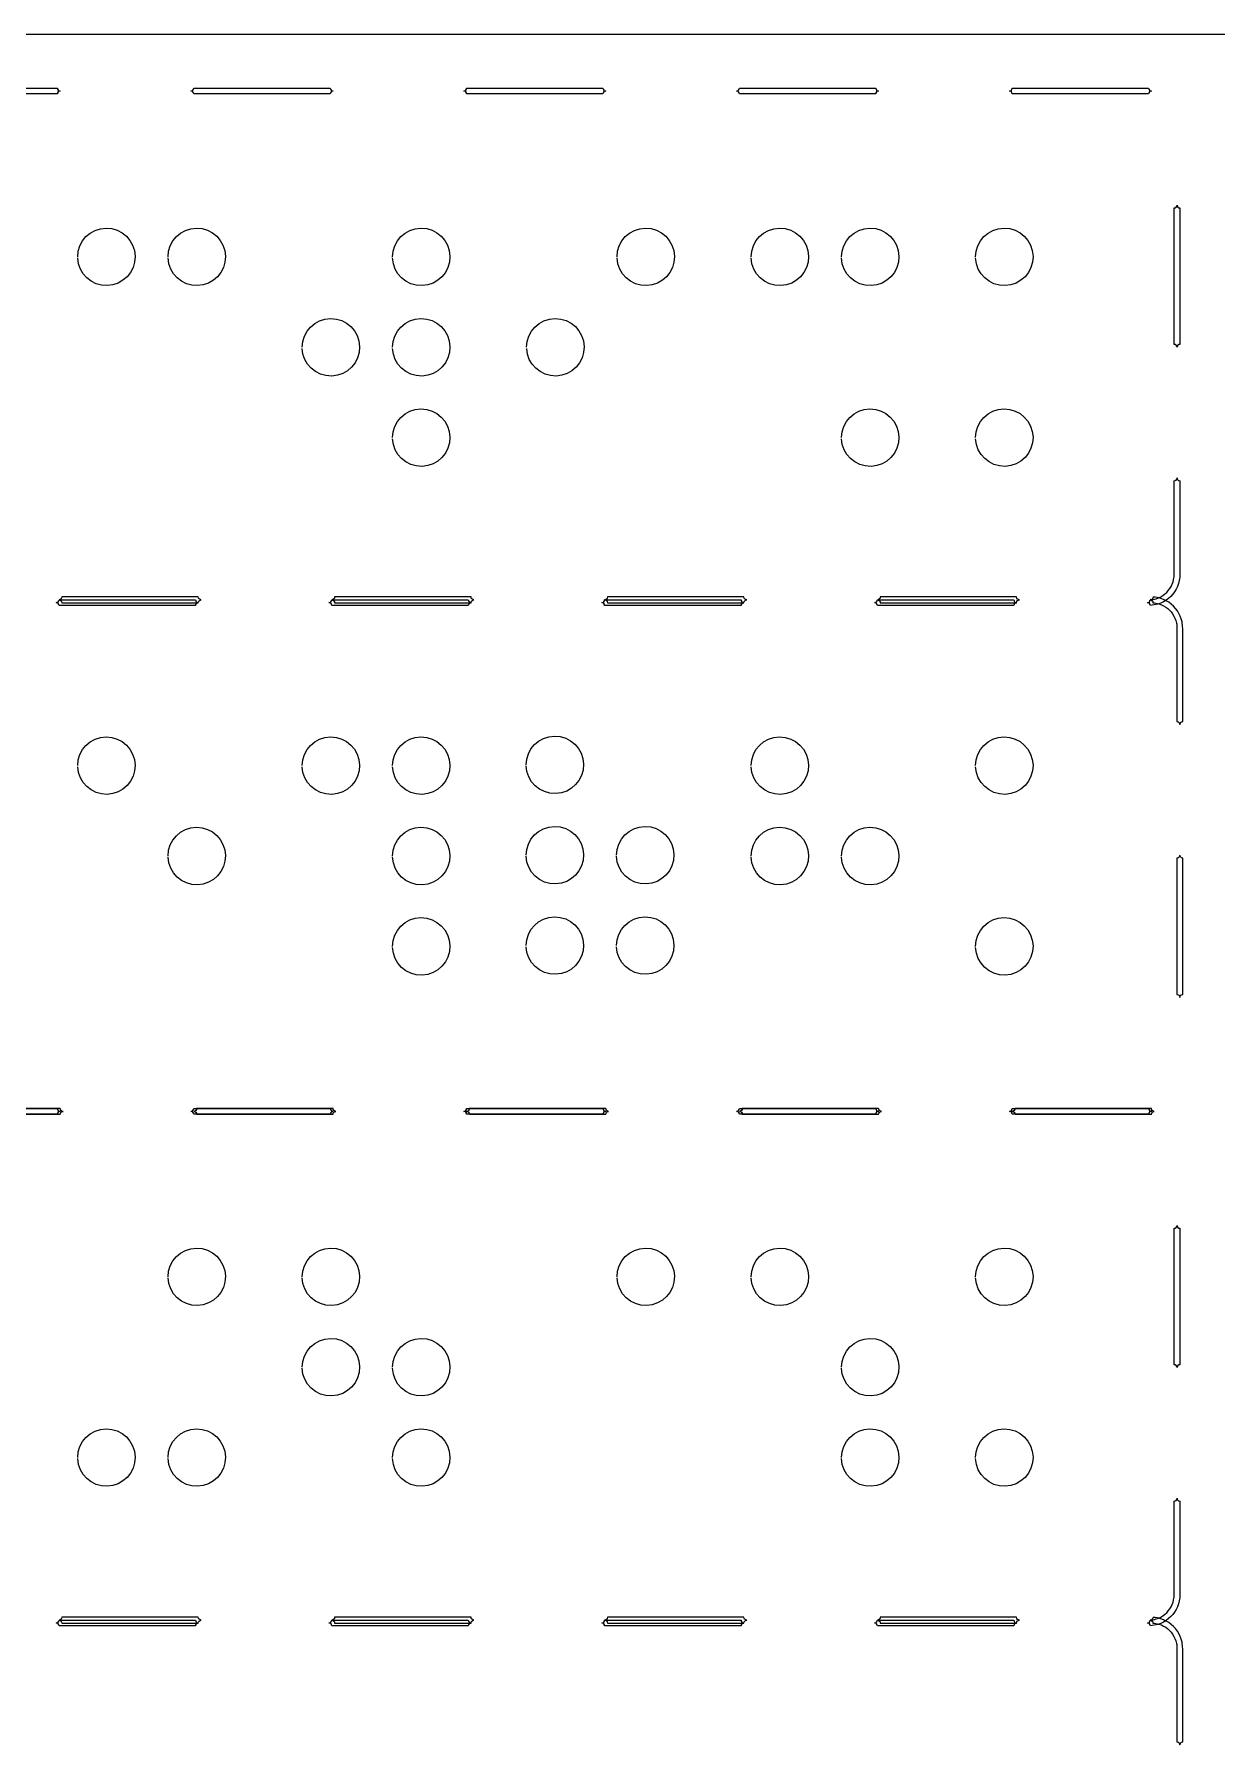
# Model space of a CAD drawing. Extents: x 0 to 120, y 0 to 230.
# Drawn here: x 35.9 to 77.5, y 169.9 to 230.1 of the extents above; entities that cross this region are included whole.
import ezdxf

# ---------------------------------------------------------------- set-up
doc = ezdxf.new("R2010")
doc.units = 0
doc.layers.add('Camada_1', color=7, linetype='CONTINUOUS')

msp = doc.modelspace()

# ---------------------------------------------------------------- linework, layer by layer
at = {"layer": 'Camada_1', "color": 7}
for points in [[(1.100001, 230.09983), (119.1, 230.09983)], [(31.900402, 228.19998), (36.701184, 228.19998)], [(41.500012, 228.19997), (46.300793, 228.19998)], [(51.101574, 228.19998), (55.900402, 228.19998)], [(60.701184, 228.19998), (65.500012, 228.19998)], [(70.300793, 228.19998), (75.101575, 228.19998)], [(36.701184, 227.99881), (31.900402, 227.99881)], [(46.300793, 227.9988), (41.500012, 227.9988)], [(55.900402, 227.99881), (51.101574, 227.99881)], [(65.500012, 227.99881), (60.701184, 227.99881)], [(75.101575, 227.99881), (70.300793, 227.99881)], [(76.000012, 219.1863), (76.000012, 223.98513)], [(76.201185, 223.98513), (76.201185, 219.1863)], [(76.000005, 211.1), (76.000005, 214.38516)], [(76.101568, 214.48476), (76.101575, 214.48513)], [(76.201185, 214.38553), (76.201185, 211.10038)], [(75.365245, 210.23901), (75.451185, 210.27021), (75.531265, 210.30731), (75.605485, 210.35221), (75.673845, 210.40491), (75.738295, 210.46151), (75.794935, 210.52591), (75.847665, 210.59621), (75.892585, 210.67041), (75.929695, 210.74851), (75.960945, 210.83051), (75.982425, 210.91641)], [(76.177745, 210.87772), (76.177745, 210.87572), (76.152355, 210.7722), (76.115245, 210.67064), (76.068375, 210.57494), (76.013685, 210.48314), (75.951185, 210.39914), (75.878915, 210.32104), (75.800785, 210.25074), (75.716805, 210.18634), (75.625005, 210.13164), (75.529305, 210.08474), (75.431645, 210.04954), (75.427745, 210.04954)], [(36.757824, 210.19998), (41.558606, 210.19998)], [(41.658203, 210.29925), (36.857421, 210.29925)], [(36.857421, 210.09809), (41.658203, 210.09809)], [(46.357434, 210.19998), (51.158215, 210.19998)], [(51.257812, 210.29925), (46.457031, 210.29925)], [(46.457031, 210.09809), (51.257812, 210.09809)], [(55.958996, 210.19998), (60.757824, 210.19998)], [(60.857421, 210.29925), (56.058593, 210.29925)], [(56.058593, 210.09809), (60.857421, 210.09809)], [(65.558605, 210.19998), (70.357434, 210.19998)], [(70.457031, 210.29925), (65.658202, 210.29925)], [(65.658202, 210.09809), (70.457031, 210.09809)], [(75.464841, 210.05906), (75.550781, 210.02786), (75.630861, 209.99076), (75.705081, 209.94586), (75.773441, 209.89316), (75.837891, 209.83656), (75.894531, 209.77206), (75.947261, 209.70176), (75.992181, 209.62756), (76.029291, 209.54946), (76.060541, 209.46746), (76.082021, 209.38156)], [(76.277341, 209.42035), (76.277341, 209.42235), (76.251951, 209.52586), (76.214841, 209.62742), (76.167971, 209.72312), (76.113281, 209.81492), (76.050781, 209.89892), (75.978511, 209.97702), (75.900381, 210.04732), (75.816401, 210.11172), (75.724601, 210.16642), (75.628901, 210.21332), (75.531241, 210.24852), (75.527341, 210.24852)], [(41.558606, 209.99881), (36.757824, 209.99881)], [(51.158215, 209.99881), (46.357434, 209.99881)], [(60.757824, 209.99881), (55.958996, 209.99881)], [(70.357434, 209.99881), (65.558605, 209.99881)], [(76.099601, 209.19796), (76.099601, 205.91281)], [(76.300781, 205.91253), (76.300781, 209.19769)], [(76.201164, 205.81321), (76.201171, 205.81293)], [(76.099609, 201.111762), (76.099609, 196.312934)], [(76.300781, 196.312934), (76.300781, 201.111762)], [(31.900402, 192.299574), (36.701184, 192.299574)], [(36.701184, 192.098402), (31.900402, 192.098402)], [(36.800781, 192.299262), (31.999999, 192.299262)], [(31.999999, 192.09809), (36.800781, 192.09809)], [(41.500012, 192.299574), (46.300793, 192.299574)], [(46.300793, 192.098402), (41.500012, 192.098402)], [(46.40039, 192.299262), (41.599609, 192.299262)], [(41.599609, 192.09809), (46.40039, 192.09809)], [(51.101574, 192.299574), (55.900402, 192.299574)], [(55.900402, 192.098402), (51.101574, 192.098402)], [(55.999999, 192.299262), (51.201171, 192.299262)], [(51.201171, 192.09809), (55.999999, 192.09809)], [(60.701184, 192.299574), (65.500012, 192.299574)], [(65.500012, 192.098402), (60.701184, 192.098402)], [(65.599609, 192.299262), (60.800781, 192.299262)], [(60.800781, 192.09809), (65.599609, 192.09809)], [(70.300793, 192.299574), (75.101574, 192.299574)], [(75.101574, 192.098402), (70.300793, 192.098402)], [(75.201171, 192.299262), (70.40039, 192.299262)], [(70.40039, 192.09809), (75.201171, 192.09809)], [(76.000012, 183.285902), (76.000012, 188.08473)], [(76.201184, 188.08473), (76.201184, 183.285902)], [(76.000004, 175.199911), (76.000004, 178.485068)], [(76.201184, 178.48512), (76.201184, 175.199963)], [(75.365244, 174.338588), (75.451184, 174.369838), (75.531264, 174.406948), (75.605484, 174.451868), (75.673844, 174.504598), (75.738294, 174.561238), (75.794934, 174.625688), (75.847664, 174.695998), (75.892584, 174.770218), (75.929694, 174.848348), (75.960944, 174.930378), (75.982424, 175.016318)], [(76.177744, 174.977307), (76.177744, 174.975307), (76.152354, 174.871791), (76.115244, 174.770229), (76.068374, 174.674529), (76.013684, 174.582729), (75.951184, 174.498749), (75.878914, 174.420619), (75.800784, 174.350309), (75.716804, 174.285859), (75.625004, 174.231169), (75.529304, 174.184299), (75.431644, 174.149139), (75.427744, 174.149139)], [(36.757824, 174.299574), (41.558606, 174.299574)], [(41.558606, 174.098402), (36.757824, 174.098402)], [(41.658203, 174.398859), (36.857421, 174.398859)], [(36.857421, 174.197687), (41.658203, 174.197687)], [(46.357434, 174.299574), (51.158215, 174.299574)], [(51.158215, 174.098402), (46.357434, 174.098402)], [(51.257812, 174.398859), (46.457031, 174.398859)], [(46.457031, 174.197687), (51.257812, 174.197687)], [(55.958996, 174.299574), (60.757824, 174.299574)], [(60.757824, 174.098402), (55.958996, 174.098402)], [(60.857421, 174.398859), (56.058593, 174.398859)], [(56.058593, 174.197687), (60.857421, 174.197687)], [(65.558605, 174.299574), (70.357434, 174.299574)], [(70.357434, 174.098402), (65.558605, 174.098402)], [(70.457031, 174.398859), (65.658202, 174.398859)], [(65.658202, 174.197687), (70.457031, 174.197687)], [(75.464841, 174.158673), (75.550781, 174.127423), (75.630861, 174.090313), (75.705081, 174.045393), (75.773441, 173.992663), (75.837891, 173.936023), (75.894531, 173.871573), (75.947261, 173.801263), (75.992181, 173.727043), (76.029291, 173.648913), (76.060541, 173.566883), (76.082021, 173.480943)], [(76.277341, 173.519954), (76.277341, 173.521954), (76.251951, 173.62547), (76.214841, 173.727032), (76.167971, 173.822732), (76.113281, 173.914532), (76.050781, 173.998512), (75.978511, 174.076642), (75.900381, 174.146952), (75.816401, 174.211402), (75.724601, 174.266092), (75.628901, 174.312962), (75.531241, 174.348122), (75.527341, 174.348122)], [(76.099601, 173.29735), (76.099601, 170.012193)], [(76.300781, 170.012141), (76.300781, 173.297298)]]:
    msp.add_lwpolyline(points, dxfattribs=at)
for points in [[(76.101575, 224.08669)], [(76.201171, 196.211372)], [(76.101574, 188.186292)], [(76.101567, 178.584678)], [(76.201164, 169.912583)]]:
    msp.add_lwpolyline(points, close=True, dxfattribs=at)
for points in [[(36.701184, 228.19998), (36.701403, 228.14506), (36.745874, 228.100594), (36.800794, 228.10038)], [(41.400402, 228.10037), (41.455322, 228.100584), (41.499793, 228.14505), (41.500012, 228.19997)], [(46.300793, 228.19998), (46.301012, 228.14506), (46.345483, 228.100594), (46.400403, 228.10038)], [(51.000012, 228.10038), (51.026734, 228.099962), (51.052511, 228.110258), (51.071592, 228.128971)], [(51.071592, 228.128971), (51.090673, 228.147683), (51.10147, 228.173255), (51.101574, 228.19998)], [(55.900402, 228.19998), (55.900621, 228.14506), (55.945092, 228.100594), (56.000012, 228.10038)], [(60.601574, 228.10038), (60.656494, 228.100594), (60.700965, 228.14506), (60.701184, 228.19998)], [(65.500012, 228.19998), (65.500116, 228.173255), (65.510913, 228.147683), (65.529994, 228.128971)], [(65.529994, 228.128971), (65.549075, 228.110258), (65.574852, 228.099962), (65.601574, 228.10038)], [(70.201183, 228.10038), (70.256103, 228.100594), (70.300574, 228.14506), (70.300793, 228.19998)], [(75.101575, 228.19998), (75.101794, 228.14506), (75.146265, 228.100594), (75.201185, 228.10038)], [(36.729775, 228.070399), (36.711061, 228.051316), (36.700764, 228.025535), (36.701184, 227.99881)], [(36.800794, 228.10038), (36.774066, 228.100279), (36.74849, 228.089482), (36.729775, 228.070399)], [(41.471421, 228.070389), (41.452706, 228.089472), (41.42713, 228.100269), (41.400402, 228.10037)], [(41.500012, 227.9988), (41.500432, 228.025525), (41.490135, 228.051306), (41.471421, 228.070389)], [(46.329381, 228.070396), (46.310666, 228.05131), (46.30037, 228.025527), (46.300793, 227.9988)], [(46.400403, 228.10038), (46.373673, 228.100279), (46.348096, 228.089481), (46.329381, 228.070396)], [(51.0723, 228.0711), (51.05316, 228.090242), (51.027078, 228.100806), (51.000012, 228.10038)], [(51.101574, 227.99881), (51.102002, 228.025876), (51.09144, 228.051959), (51.0723, 228.0711)], [(55.928993, 228.070399), (55.910279, 228.051316), (55.899982, 228.025535), (55.900402, 227.99881)], [(56.000012, 228.10038), (55.973284, 228.100279), (55.947708, 228.089482), (55.928993, 228.070399)], [(60.672593, 228.070399), (60.653878, 228.089482), (60.628302, 228.100279), (60.601574, 228.10038)], [(60.701184, 227.99881), (60.701604, 228.025535), (60.691307, 228.051316), (60.672593, 228.070399)], [(65.529286, 228.0711), (65.510146, 228.051959), (65.499584, 228.025876), (65.500012, 227.99881)], [(65.601574, 228.10038), (65.574508, 228.100806), (65.548426, 228.090242), (65.529286, 228.0711)], [(70.272202, 228.070399), (70.253487, 228.089482), (70.227911, 228.100279), (70.201183, 228.10038)], [(70.300793, 227.99881), (70.301213, 228.025535), (70.290916, 228.051316), (70.272202, 228.070399)], [(75.130166, 228.070399), (75.111452, 228.051316), (75.101155, 228.025535), (75.101575, 227.99881)], [(75.201185, 228.10038), (75.174457, 228.100279), (75.148881, 228.089482), (75.130166, 228.070399)], [(76.000012, 223.98513), (76.027076, 223.984704), (76.053157, 223.995267), (76.072297, 224.014406)], [(76.072297, 224.014406), (76.091437, 224.033545), (76.102001, 224.059626), (76.101575, 224.08669)], [(76.101575, 224.08669), (76.101158, 224.059967), (76.111456, 224.034188), (76.13017, 224.015107)], [(76.13017, 224.015107), (76.148885, 223.996026), (76.174459, 223.985231), (76.201185, 223.98513)], [(37.414075, 222.264871), (37.414075, 222.819738), (37.860326, 223.271016), (38.414216, 223.276277)], [(38.414216, 223.276277), (38.968106, 223.281538), (39.42282, 222.838818), (39.433323, 222.28405)], [(40.594075, 222.264871), (40.594075, 222.819738), (41.040326, 223.271016), (41.594216, 223.276277)], [(41.594216, 223.276277), (42.148106, 223.281538), (42.60282, 222.838818), (42.613323, 222.28405)], [(48.494019, 222.264871), (48.494019, 222.819739), (48.94027, 223.271016), (49.494161, 223.276277)], [(49.494161, 223.276277), (50.048051, 223.281538), (50.502765, 222.838818), (50.513268, 222.28405)], [(56.39407, 222.264871), (56.39407, 222.819739), (56.840321, 223.271016), (57.394212, 223.276277)], [(57.394212, 223.276277), (57.948102, 223.281538), (58.402816, 222.838818), (58.413319, 222.28405)], [(61.11408, 222.264871), (61.11408, 222.819739), (61.560331, 223.271016), (62.114222, 223.276277)], [(62.114222, 223.276277), (62.668112, 223.281538), (63.122826, 222.838818), (63.133329, 222.28405)], [(64.294073, 222.264871), (64.294073, 222.819738), (64.740324, 223.271016), (65.294214, 223.276277)], [(65.294214, 223.276277), (65.848105, 223.281538), (66.302818, 222.838818), (66.313321, 222.28405)], [(69.014074, 222.264871), (69.014073, 222.819739), (69.460325, 223.271016), (70.014215, 223.276277)], [(70.014215, 223.276277), (70.568105, 223.281538), (71.022819, 222.838818), (71.033322, 222.28405)], [(38.452507, 221.253829), (37.898816, 221.238048), (37.435804, 221.672051), (37.414801, 222.22652)], [(39.433323, 222.28405), (39.443826, 221.729282), (39.006198, 221.26961), (38.452507, 221.253829)], [(41.632507, 221.253829), (41.078816, 221.238048), (40.615804, 221.672051), (40.594801, 222.22652)], [(42.613323, 222.28405), (42.623826, 221.729282), (42.186198, 221.26961), (41.632507, 221.253829)], [(49.532451, 221.253829), (48.97876, 221.238048), (48.515748, 221.672051), (48.494745, 222.22652)], [(50.513268, 222.28405), (50.523771, 221.729282), (50.086142, 221.26961), (49.532451, 221.253829)], [(57.432502, 221.253829), (56.878811, 221.238049), (56.4158, 221.672052), (56.394797, 222.22652)], [(58.413319, 222.28405), (58.423822, 221.729282), (57.986193, 221.26961), (57.432502, 221.253829)], [(62.152512, 221.253829), (61.598821, 221.238048), (61.135809, 221.672051), (61.114806, 222.22652)], [(63.133329, 222.28405), (63.143832, 221.729282), (62.706203, 221.26961), (62.152512, 221.253829)], [(65.332505, 221.253829), (64.778814, 221.238048), (64.315802, 221.672051), (64.294799, 222.22652)], [(66.313321, 222.28405), (66.323825, 221.729282), (65.886196, 221.26961), (65.332505, 221.253829)], [(70.052506, 221.253829), (69.498814, 221.238048), (69.035802, 221.672051), (69.0148, 222.22652)], [(71.033322, 222.28405), (71.043825, 221.729282), (70.606197, 221.26961), (70.052506, 221.253829)], [(45.314027, 219.084871), (45.314027, 219.639738), (45.760278, 220.091015), (46.314168, 220.096276)], [(46.314168, 220.096276), (46.868058, 220.101537), (47.322771, 219.658818), (47.333275, 219.10405)], [(48.494019, 219.084871), (48.494019, 219.639738), (48.940271, 220.091015), (49.494161, 220.096276)], [(49.494161, 220.096276), (50.048051, 220.101537), (50.502764, 219.658818), (50.513268, 219.10405)], [(53.21407, 219.084871), (53.21407, 219.639738), (53.660322, 220.091015), (54.214212, 220.096276)], [(54.214212, 220.096276), (54.768102, 220.101536), (55.222814, 219.658817), (55.233318, 219.10405)], [(47.333275, 219.10405), (47.343778, 218.549282), (46.90615, 218.08961), (46.352459, 218.073829)], [(50.513268, 219.10405), (50.523771, 218.549282), (50.086142, 218.08961), (49.532451, 218.073829)], [(55.233318, 219.10405), (55.243821, 218.549282), (54.806193, 218.08961), (54.252502, 218.073829)], [(76.071593, 219.15771), (76.052512, 219.176422), (76.026734, 219.186718), (76.000012, 219.1863)], [(76.101575, 219.0867), (76.101471, 219.113425), (76.090674, 219.138997), (76.071593, 219.15771)], [(76.201185, 219.1863), (76.146265, 219.186086), (76.101794, 219.14162), (76.101575, 219.0867)], [(46.352459, 218.073829), (45.798768, 218.058048), (45.335756, 218.492051), (45.314753, 219.04652)], [(49.532451, 218.073829), (48.97876, 218.058048), (48.515748, 218.492051), (48.494745, 219.04652)], [(54.252502, 218.073829), (53.698811, 218.058048), (53.235799, 218.492051), (53.214796, 219.04652)], [(48.494019, 215.90487), (48.494019, 216.459738), (48.94027, 216.911015), (49.494161, 216.916276)], [(49.494161, 216.916276), (50.048051, 216.921537), (50.502765, 216.478817), (50.513268, 215.924049)], [(64.294073, 215.90487), (64.294073, 216.459737), (64.740324, 216.911015), (65.294214, 216.916276)], [(65.294214, 216.916276), (65.848105, 216.921537), (66.302818, 216.478817), (66.313321, 215.924049)], [(69.014074, 215.90487), (69.014073, 216.459738), (69.460325, 216.911015), (70.014215, 216.916276)], [(70.014215, 216.916276), (70.568105, 216.921537), (71.022819, 216.478817), (71.033322, 215.924049)], [(49.532451, 214.893829), (48.97876, 214.878048), (48.515748, 215.312051), (48.494745, 215.866519)], [(50.513268, 215.924049), (50.523771, 215.369281), (50.086142, 214.90961), (49.532451, 214.893829)], [(65.332505, 214.893829), (64.778814, 214.878048), (64.315802, 215.312051), (64.294799, 215.866519)], [(66.313321, 215.924049), (66.323824, 215.369282), (65.886196, 214.90961), (65.332505, 214.893829)], [(70.052506, 214.893829), (69.498815, 214.878048), (69.035803, 215.312051), (69.0148, 215.866519)], [(71.033322, 215.924049), (71.043825, 215.369282), (70.606196, 214.90961), (70.052506, 214.893829)], [(76.000005, 214.38516), (76.026727, 214.384742), (76.052505, 214.395038), (76.071586, 214.41375)], [(76.071586, 214.41375), (76.090667, 214.432463), (76.101464, 214.458035), (76.101568, 214.48476)], [(76.101575, 214.48513), (76.101794, 214.43021), (76.146265, 214.385744), (76.201185, 214.38553)], [(75.982425, 210.91641), (75.994595, 210.97611), (76.000015, 211.03883), (76.000005, 211.1)], [(76.201185, 211.10038), (76.201195, 211.02598), (76.192685, 210.95085), (76.177745, 210.87772)], [(36.658214, 210.10038), (36.713134, 210.100594), (36.757605, 210.14506), (36.757824, 210.19998)], [(36.729233, 210.070399), (36.710518, 210.089482), (36.684942, 210.100279), (36.658214, 210.10038)], [(36.757824, 209.99881), (36.758244, 210.025535), (36.747947, 210.051316), (36.729233, 210.070399)], [(36.828826, 210.227667), (36.810111, 210.208586), (36.784537, 210.197791), (36.757811, 210.19769)], [(36.757811, 210.19769), (36.812731, 210.197476), (36.857202, 210.15301), (36.857421, 210.09809)], [(36.857421, 210.29925), (36.857838, 210.272527), (36.84754, 210.246748), (36.828826, 210.227667)], [(41.587197, 210.070399), (41.568483, 210.051316), (41.558186, 210.025535), (41.558606, 209.99881)], [(41.558606, 210.19998), (41.558825, 210.14506), (41.603296, 210.100594), (41.658216, 210.10038)], [(41.658216, 210.10038), (41.631488, 210.100279), (41.605912, 210.089482), (41.587197, 210.070399)], [(41.686798, 210.227667), (41.668084, 210.246748), (41.657786, 210.272527), (41.658203, 210.29925)], [(41.658203, 210.09809), (41.658422, 210.15301), (41.702893, 210.197476), (41.757813, 210.19769)], [(41.757813, 210.19769), (41.731087, 210.197791), (41.705513, 210.208586), (41.686798, 210.227667)], [(46.257824, 210.10038), (46.312744, 210.100594), (46.357215, 210.14506), (46.357434, 210.19998)], [(46.328843, 210.070399), (46.310128, 210.089482), (46.284552, 210.100279), (46.257824, 210.10038)], [(46.357434, 209.99881), (46.357854, 210.025535), (46.347557, 210.051316), (46.328843, 210.070399)], [(46.428436, 210.227667), (46.409721, 210.208586), (46.384147, 210.197791), (46.357421, 210.19769)], [(46.357421, 210.19769), (46.412341, 210.197476), (46.456812, 210.15301), (46.457031, 210.09809)], [(46.457031, 210.29925), (46.457448, 210.272527), (46.44715, 210.246748), (46.428436, 210.227667)], [(51.186806, 210.070399), (51.168092, 210.051316), (51.157795, 210.025535), (51.158215, 209.99881)], [(51.158215, 210.19998), (51.158434, 210.14506), (51.202905, 210.100594), (51.257825, 210.10038)], [(51.257825, 210.10038), (51.231097, 210.100279), (51.205521, 210.089482), (51.186806, 210.070399)], [(51.286407, 210.227667), (51.267693, 210.246748), (51.257395, 210.272527), (51.257812, 210.29925)], [(51.257812, 210.09809), (51.258031, 210.15301), (51.302502, 210.197476), (51.357422, 210.19769)], [(51.357422, 210.19769), (51.330696, 210.197791), (51.305122, 210.208586), (51.286407, 210.227667)], [(55.857434, 210.10038), (55.884156, 210.099962), (55.909933, 210.110258), (55.929014, 210.128971)], [(55.929722, 210.0711), (55.910582, 210.090242), (55.8845, 210.100806), (55.857434, 210.10038)], [(55.929014, 210.128971), (55.948095, 210.147683), (55.958892, 210.173255), (55.958996, 210.19998)], [(55.958996, 209.99881), (55.959424, 210.025876), (55.948862, 210.051959), (55.929722, 210.0711)], [(56.029315, 210.226966), (56.010176, 210.207827), (55.984095, 210.197264), (55.957031, 210.19769)], [(55.957031, 210.19769), (55.983753, 210.198108), (56.00953, 210.187812), (56.028611, 210.169099)], [(56.028611, 210.169099), (56.047692, 210.150387), (56.058489, 210.124815), (56.058593, 210.09809)], [(56.058593, 210.29925), (56.059019, 210.272186), (56.048455, 210.246106), (56.029315, 210.226966)], [(60.786415, 210.070399), (60.767701, 210.051316), (60.757404, 210.025535), (60.757824, 209.99881)], [(60.757824, 210.19998), (60.758043, 210.14506), (60.802514, 210.100594), (60.857434, 210.10038)], [(60.857434, 210.10038), (60.830706, 210.100279), (60.80513, 210.089482), (60.786415, 210.070399)], [(60.886016, 210.227667), (60.867302, 210.246748), (60.857004, 210.272527), (60.857421, 210.29925)], [(60.857421, 210.09809), (60.85764, 210.15301), (60.902111, 210.197476), (60.957031, 210.19769)], [(60.957031, 210.19769), (60.930305, 210.197791), (60.904731, 210.208586), (60.886016, 210.227667)], [(65.458995, 210.10038), (65.513915, 210.100594), (65.558386, 210.14506), (65.558605, 210.19998)], [(65.530014, 210.070399), (65.511299, 210.089482), (65.485723, 210.100279), (65.458995, 210.10038)], [(65.558605, 209.99881), (65.559025, 210.025535), (65.548728, 210.051316), (65.530014, 210.070399)], [(65.629607, 210.227667), (65.610892, 210.208586), (65.585318, 210.197791), (65.558592, 210.19769)], [(65.558592, 210.19769), (65.613512, 210.197476), (65.657983, 210.15301), (65.658202, 210.09809)], [(65.658202, 210.29925), (65.658619, 210.272527), (65.648321, 210.246748), (65.629607, 210.227667)], [(70.386708, 210.0711), (70.367568, 210.051959), (70.357006, 210.025876), (70.357434, 209.99881)], [(70.357434, 210.19998), (70.357538, 210.173255), (70.368335, 210.147683), (70.387416, 210.128971)], [(70.458996, 210.10038), (70.43193, 210.100806), (70.405848, 210.090242), (70.386708, 210.0711)], [(70.387416, 210.128971), (70.406497, 210.110258), (70.432274, 210.099962), (70.458996, 210.10038)], [(70.486309, 210.226966), (70.467169, 210.246106), (70.456605, 210.272186), (70.457031, 210.29925)], [(70.457031, 210.09809), (70.457135, 210.124815), (70.467932, 210.150387), (70.487013, 210.169099)], [(70.558593, 210.19769), (70.531529, 210.197264), (70.505448, 210.207827), (70.486309, 210.226966)], [(70.487013, 210.169099), (70.506094, 210.187812), (70.531871, 210.198108), (70.558593, 210.19769)], [(75.058604, 210.09644), (75.11356, 210.099793), (75.155468, 210.146939), (75.152354, 210.20191)], [(75.131357, 210.070652), (75.111534, 210.088638), (75.085329, 210.097927), (75.058604, 210.09644)], [(75.164073, 210.00074), (75.162963, 210.027483), (75.151179, 210.052665), (75.131357, 210.070652)], [(75.152354, 210.20191), (75.224054, 210.20591), (75.295954, 210.21801), (75.365245, 210.23901)], [(75.230953, 210.227409), (75.211131, 210.209423), (75.184926, 210.200133), (75.158201, 210.20162)], [(75.158201, 210.20162), (75.213153, 210.198267), (75.255059, 210.151127), (75.251951, 210.09616)], [(75.263669, 210.29732), (75.262559, 210.270577), (75.250775, 210.245395), (75.230953, 210.227409)], [(75.251951, 210.09616), (75.323651, 210.09216), (75.395551, 210.08006), (75.464841, 210.05906)], [(75.527341, 210.24852), (75.441671, 210.27492), (75.353796, 210.29262), (75.263669, 210.29732)], [(75.427745, 210.04954), (75.342075, 210.02314), (75.2542, 210.00544), (75.164073, 210.00074)], [(76.082021, 209.38156), (76.094191, 209.32186), (76.099611, 209.25914), (76.099601, 209.19796)], [(76.300781, 209.19769), (76.300791, 209.27209), (76.292281, 209.34722), (76.277341, 209.42035)], [(76.099601, 205.91281), (76.126323, 205.913228), (76.152101, 205.902932), (76.171182, 205.88422)], [(76.171182, 205.88422), (76.190263, 205.865507), (76.20106, 205.839935), (76.201164, 205.81321)], [(76.201171, 205.81293), (76.20139, 205.86785), (76.245861, 205.912316), (76.300781, 205.91253)], [(37.414082, 204.364332), (37.414082, 204.919199), (37.860334, 205.370476), (38.414224, 205.375737)], [(38.414224, 205.375737), (38.968114, 205.380998), (39.422827, 204.938279), (39.433331, 204.383511)], [(45.314076, 204.364332), (45.314076, 204.919199), (45.760328, 205.370476), (46.314218, 205.375737)], [(46.314218, 205.375737), (46.868108, 205.380998), (47.322821, 204.938279), (47.333325, 204.383511)], [(48.494061, 204.364332), (48.494061, 204.919199), (48.940313, 205.370476), (49.494203, 205.375737)], [(49.494203, 205.375737), (50.048093, 205.380998), (50.502806, 204.938279), (50.51331, 204.383511)], [(53.195906, 204.392873), (53.195906, 204.947741), (53.642157, 205.399018), (54.196048, 205.404279)], [(54.196048, 205.404279), (54.749938, 205.40954), (55.204652, 204.96682), (55.215155, 204.412052)], [(61.11408, 204.364332), (61.11408, 204.919199), (61.560332, 205.370476), (62.114222, 205.375737)], [(62.114222, 205.375737), (62.668112, 205.380998), (63.122825, 204.938279), (63.133329, 204.383511)], [(69.014074, 204.364343), (69.014073, 204.919211), (69.460325, 205.370488), (70.014215, 205.375749)], [(70.014215, 205.375749), (70.568105, 205.38101), (71.022819, 204.93829), (71.033322, 204.383522)], [(38.452514, 203.35329), (37.898823, 203.337509), (37.435811, 203.771512), (37.414808, 204.325981)], [(39.433331, 204.383511), (39.443834, 203.828743), (39.006205, 203.369071), (38.452514, 203.35329)], [(46.352508, 203.35329), (45.798817, 203.337509), (45.335805, 203.771512), (45.314802, 204.325981)], [(47.333325, 204.383511), (47.343828, 203.828743), (46.906199, 203.369071), (46.352508, 203.35329)], [(49.532493, 203.35329), (48.978802, 203.337509), (48.51579, 203.771512), (48.494787, 204.325981)], [(50.51331, 204.383511), (50.523813, 203.828743), (50.086184, 203.369071), (49.532493, 203.35329)], [(54.234338, 203.381831), (53.680647, 203.366051), (53.217636, 203.800054), (53.196633, 204.354522)], [(55.215155, 204.412052), (55.225658, 203.857284), (54.788029, 203.397612), (54.234338, 203.381831)], [(62.152512, 203.35329), (61.598821, 203.337509), (61.135809, 203.771512), (61.114806, 204.325981)], [(63.133329, 204.383511), (63.143832, 203.828743), (62.706203, 203.369071), (62.152512, 203.35329)], [(70.052506, 203.353301), (69.498814, 203.33752), (69.035802, 203.771523), (69.0148, 204.325992)], [(71.033322, 204.383522), (71.043825, 203.828754), (70.606197, 203.369082), (70.052506, 203.353301)], [(54.196048, 202.224278), (54.749938, 202.229539), (55.204651, 201.78682), (55.215155, 201.232052)], [(57.376044, 202.224278), (57.929934, 202.229539), (58.384647, 201.78682), (58.395151, 201.232052)], [(40.594075, 201.184331), (40.594075, 201.739198), (41.040326, 202.190476), (41.594216, 202.195737)], [(41.594216, 202.195737), (42.148106, 202.200998), (42.60282, 201.758278), (42.613323, 201.20351)], [(48.494061, 201.184331), (48.494061, 201.739199), (48.940312, 202.190476), (49.494203, 202.195737)], [(49.494203, 202.195737), (50.048093, 202.200998), (50.502807, 201.758278), (50.51331, 201.20351)], [(53.195906, 201.212873), (53.195906, 201.76774), (53.642158, 202.219017), (54.196048, 202.224278)], [(56.375903, 201.212873), (56.375903, 201.76774), (56.822154, 202.219017), (57.376044, 202.224278)], [(61.11408, 201.184331), (61.11408, 201.739199), (61.560331, 202.190476), (62.114222, 202.195737)], [(62.114222, 202.195737), (62.668112, 202.200998), (63.122826, 201.758278), (63.133329, 201.20351)], [(64.294073, 201.184331), (64.294073, 201.739198), (64.740324, 202.190476), (65.294214, 202.195737)], [(65.294214, 202.195737), (65.848105, 202.200998), (66.302818, 201.758278), (66.313321, 201.20351)], [(41.632507, 200.173289), (41.078816, 200.157508), (40.615804, 200.591511), (40.594801, 201.14598)], [(42.613323, 201.20351), (42.623826, 200.648742), (42.186198, 200.18907), (41.632507, 200.173289)], [(49.532493, 200.173289), (48.978802, 200.157508), (48.51579, 200.591511), (48.494787, 201.14598)], [(50.51331, 201.20351), (50.523813, 200.648742), (50.086184, 200.18907), (49.532493, 200.173289)], [(54.234338, 200.201831), (53.680647, 200.186051), (53.217636, 200.620054), (53.196633, 201.174522)], [(55.215155, 201.232052), (55.225658, 200.677284), (54.788029, 200.217612), (54.234338, 200.201831)], [(57.414335, 200.201831), (56.860644, 200.18605), (56.397632, 200.620053), (56.376629, 201.174522)], [(58.395151, 201.232052), (58.405654, 200.677284), (57.968026, 200.217612), (57.414335, 200.201831)], [(62.152512, 200.173289), (61.598821, 200.157508), (61.135809, 200.591511), (61.114806, 201.14598)], [(63.133329, 201.20351), (63.143832, 200.648742), (62.706203, 200.18907), (62.152512, 200.173289)], [(65.332505, 200.173289), (64.778814, 200.157508), (64.315802, 200.591511), (64.294799, 201.14598)], [(66.313321, 201.20351), (66.323825, 200.648742), (65.886196, 200.18907), (65.332505, 200.173289)], [(76.171193, 201.140356), (76.152112, 201.121642), (76.126333, 201.111344), (76.099609, 201.111762)], [(76.201171, 201.211372), (76.20107, 201.184645), (76.190274, 201.159071), (76.171193, 201.140356)], [(76.300781, 201.111762), (76.245857, 201.111976), (76.201385, 201.156448), (76.201171, 201.211372)], [(48.494061, 198.004335), (48.494061, 198.559202), (48.940313, 199.010479), (49.494203, 199.01574)], [(49.494203, 199.01574), (50.048093, 199.021001), (50.502806, 198.578282), (50.51331, 198.023514)], [(53.195906, 198.032869), (53.195906, 198.587736), (53.642158, 199.039013), (54.196048, 199.044274)], [(54.196048, 199.044274), (54.749938, 199.049535), (55.204651, 198.606816), (55.215155, 198.052048)], [(56.375903, 198.032869), (56.375903, 198.587736), (56.822154, 199.039013), (57.376044, 199.044274)], [(57.376044, 199.044274), (57.929934, 199.049535), (58.384647, 198.606816), (58.395151, 198.052048)], [(69.014074, 198.004342), (69.014073, 198.55921), (69.460325, 199.010487), (70.014215, 199.015748)], [(70.014215, 199.015748), (70.568105, 199.021009), (71.022819, 198.578289), (71.033322, 198.023521)], [(50.51331, 198.023514), (50.523813, 197.468746), (50.086184, 197.009074), (49.532493, 196.993293)], [(55.215155, 198.052048), (55.225658, 197.49728), (54.788029, 197.037608), (54.234338, 197.021827)], [(58.395151, 198.052048), (58.405654, 197.49728), (57.968026, 197.037608), (57.414335, 197.021827)], [(71.033322, 198.023521), (71.043825, 197.468754), (70.606196, 197.009082), (70.052506, 196.993301)], [(49.532493, 196.993293), (48.978802, 196.977512), (48.51579, 197.411515), (48.494787, 197.965984)], [(54.234338, 197.021827), (53.680647, 197.006047), (53.217636, 197.44005), (53.196633, 197.994518)], [(57.414335, 197.021827), (56.860644, 197.006046), (56.397632, 197.440049), (56.376629, 197.994518)], [(70.052506, 196.993301), (69.498815, 196.97752), (69.035803, 197.411523), (69.0148, 197.965991)], [(76.099609, 196.312934), (76.126673, 196.31336), (76.152754, 196.302797), (76.171894, 196.283657)], [(76.171894, 196.283657), (76.191034, 196.264517), (76.201597, 196.238436), (76.201171, 196.211372)], [(76.201171, 196.211372), (76.200753, 196.238096), (76.211051, 196.263875), (76.229765, 196.282956)], [(76.229765, 196.282956), (76.24848, 196.302037), (76.274054, 196.312833), (76.300781, 196.312934)], [(36.729778, 192.169986), (36.711064, 192.150905), (36.700766, 192.125126), (36.701184, 192.098402)], [(36.701184, 192.299574), (36.701398, 192.24465), (36.74587, 192.200178), (36.800794, 192.199964)], [(36.800794, 192.199964), (36.774067, 192.199863), (36.748493, 192.189067), (36.729778, 192.169986)], [(36.829375, 192.227678), (36.810661, 192.246759), (36.800363, 192.272538), (36.800781, 192.299262)], [(36.800781, 192.09809), (36.800995, 192.153014), (36.845467, 192.197486), (36.900391, 192.1977)], [(36.900391, 192.1977), (36.873664, 192.197801), (36.84809, 192.208597), (36.829375, 192.227678)], [(41.400402, 192.199964), (41.455326, 192.200178), (41.499798, 192.24465), (41.500012, 192.299574)], [(41.471418, 192.169986), (41.452703, 192.189067), (41.427129, 192.199863), (41.400402, 192.199964)], [(41.500012, 192.098402), (41.50043, 192.125126), (41.490132, 192.150905), (41.471418, 192.169986)], [(41.571015, 192.227678), (41.5523, 192.208597), (41.526726, 192.197801), (41.499999, 192.1977)], [(41.499999, 192.1977), (41.554923, 192.197486), (41.599395, 192.153014), (41.599609, 192.09809)], [(41.599609, 192.299262), (41.600027, 192.272538), (41.589729, 192.246759), (41.571015, 192.227678)], [(46.329387, 192.169986), (46.310673, 192.150905), (46.300375, 192.125126), (46.300793, 192.098402)], [(46.300793, 192.299574), (46.301007, 192.24465), (46.345479, 192.200178), (46.400403, 192.199964)], [(46.400403, 192.199964), (46.373676, 192.199863), (46.348102, 192.189067), (46.329387, 192.169986)], [(46.428984, 192.227678), (46.41027, 192.246759), (46.399972, 192.272538), (46.40039, 192.299262)], [(46.40039, 192.09809), (46.400604, 192.153014), (46.445076, 192.197486), (46.5, 192.1977)], [(46.5, 192.1977), (46.473273, 192.197801), (46.447699, 192.208597), (46.428984, 192.227678)], [(51.000012, 192.199964), (51.026736, 192.199546), (51.052515, 192.209844), (51.071596, 192.228558)], [(51.072297, 192.170687), (51.053157, 192.189827), (51.027076, 192.20039), (51.000012, 192.199964)], [(51.071596, 192.228558), (51.090677, 192.247273), (51.101473, 192.272847), (51.101574, 192.299574)], [(51.101574, 192.098402), (51.102, 192.125466), (51.091437, 192.151547), (51.072297, 192.170687)], [(51.171894, 192.226977), (51.152754, 192.207837), (51.126673, 192.197274), (51.099609, 192.1977)], [(51.099609, 192.1977), (51.126333, 192.198118), (51.152112, 192.18782), (51.171193, 192.169106)], [(51.171193, 192.169106), (51.190274, 192.150391), (51.20107, 192.124817), (51.201171, 192.09809)], [(51.201171, 192.299262), (51.201597, 192.272198), (51.191034, 192.246117), (51.171894, 192.226977)], [(55.928996, 192.169986), (55.910282, 192.150905), (55.899984, 192.125126), (55.900402, 192.098402)], [(55.900402, 192.299574), (55.900616, 192.24465), (55.945088, 192.200178), (56.000012, 192.199964)], [(56.000012, 192.199964), (55.973285, 192.199863), (55.947711, 192.189067), (55.928996, 192.169986)], [(56.028593, 192.227678), (56.009879, 192.246759), (55.999581, 192.272538), (55.999999, 192.299262)], [(55.999999, 192.09809), (56.000213, 192.153014), (56.044685, 192.197486), (56.099609, 192.1977)], [(56.099609, 192.1977), (56.072882, 192.197801), (56.047308, 192.208597), (56.028593, 192.227678)], [(60.601574, 192.199964), (60.656498, 192.200178), (60.70097, 192.24465), (60.701184, 192.299574)], [(60.67259, 192.169986), (60.653875, 192.189067), (60.628301, 192.199863), (60.601574, 192.199964)], [(60.701184, 192.098402), (60.701602, 192.125126), (60.691304, 192.150905), (60.67259, 192.169986)], [(60.772187, 192.227678), (60.753472, 192.208597), (60.727898, 192.197801), (60.701171, 192.1977)], [(60.701171, 192.1977), (60.756095, 192.197486), (60.800567, 192.153014), (60.800781, 192.09809)], [(60.800781, 192.299262), (60.801199, 192.272538), (60.790901, 192.246759), (60.772187, 192.227678)], [(65.529289, 192.170687), (65.510149, 192.151547), (65.499586, 192.125466), (65.500012, 192.098402)], [(65.500012, 192.299574), (65.500113, 192.272847), (65.510909, 192.247273), (65.52999, 192.228558)], [(65.601574, 192.199964), (65.57451, 192.20039), (65.548429, 192.189827), (65.529289, 192.170687)], [(65.52999, 192.228558), (65.549071, 192.209844), (65.57485, 192.199546), (65.601574, 192.199964)], [(65.628886, 192.226977), (65.609746, 192.246117), (65.599183, 192.272198), (65.599609, 192.299262)], [(65.599609, 192.09809), (65.59971, 192.124817), (65.610506, 192.150391), (65.629587, 192.169106)], [(65.701171, 192.1977), (65.674107, 192.197274), (65.648026, 192.207837), (65.628886, 192.226977)], [(65.629587, 192.169106), (65.648668, 192.18782), (65.674447, 192.198118), (65.701171, 192.1977)], [(70.201183, 192.199964), (70.256107, 192.200178), (70.300579, 192.24465), (70.300793, 192.299574)], [(70.272199, 192.169986), (70.253484, 192.189067), (70.22791, 192.199863), (70.201183, 192.199964)], [(70.300793, 192.098402), (70.301211, 192.125126), (70.290913, 192.150905), (70.272199, 192.169986)], [(70.371796, 192.227678), (70.353081, 192.208597), (70.327507, 192.197801), (70.30078, 192.1977)], [(70.30078, 192.1977), (70.355704, 192.197486), (70.400176, 192.153014), (70.40039, 192.09809)], [(70.40039, 192.299262), (70.400808, 192.272538), (70.39051, 192.246759), (70.371796, 192.227678)], [(75.130168, 192.169986), (75.111454, 192.150905), (75.101156, 192.125126), (75.101574, 192.098402)], [(75.101574, 192.299574), (75.101788, 192.24465), (75.14626, 192.200178), (75.201184, 192.199964)], [(75.201184, 192.199964), (75.174457, 192.199863), (75.148883, 192.189067), (75.130168, 192.169986)], [(75.229765, 192.227678), (75.211051, 192.246759), (75.200753, 192.272538), (75.201171, 192.299262)], [(75.201171, 192.09809), (75.201385, 192.153014), (75.245857, 192.197486), (75.300781, 192.1977)], [(75.300781, 192.1977), (75.274054, 192.197801), (75.24848, 192.208597), (75.229765, 192.227678)], [(76.000012, 188.08473), (76.027076, 188.084304), (76.053157, 188.094867), (76.072297, 188.114007)], [(76.072297, 188.114007), (76.091437, 188.133147), (76.102, 188.159228), (76.101574, 188.186292)], [(76.101574, 188.186292), (76.101156, 188.159568), (76.111454, 188.133789), (76.130168, 188.114708)], [(76.130168, 188.114708), (76.148883, 188.095627), (76.174457, 188.084831), (76.201184, 188.08473)], [(40.594041, 186.378503), (40.594041, 186.93337), (41.040292, 187.384648), (41.594182, 187.389909)], [(41.594182, 187.389909), (42.148072, 187.39517), (42.602786, 186.95245), (42.613289, 186.397682)], [(45.314048, 186.378503), (45.314048, 186.93337), (45.760299, 187.384648), (46.314189, 187.389909)], [(46.314189, 187.389909), (46.868079, 187.39517), (47.322793, 186.95245), (47.333296, 186.397682)], [(56.394082, 186.378503), (56.394082, 186.93337), (56.840333, 187.384648), (57.394223, 187.389909)], [(57.394223, 187.389909), (57.948113, 187.39517), (58.402827, 186.95245), (58.41333, 186.397682)], [(61.114037, 186.378503), (61.114037, 186.933371), (61.560288, 187.384648), (62.114179, 187.389909)], [(62.114179, 187.389909), (62.668069, 187.39517), (63.122783, 186.95245), (63.133286, 186.397682)], [(69.014074, 186.378503), (69.014073, 186.933371), (69.460325, 187.384648), (70.014215, 187.389909)], [(70.014215, 187.389909), (70.568105, 187.39517), (71.022819, 186.95245), (71.033322, 186.397682)], [(41.632473, 185.367461), (41.078782, 185.35168), (40.61577, 185.785683), (40.594767, 186.340152)], [(42.613289, 186.397682), (42.623792, 185.842914), (42.186164, 185.383242), (41.632473, 185.367461)], [(46.35248, 185.367461), (45.798789, 185.35168), (45.335777, 185.785683), (45.314774, 186.340152)], [(47.333296, 186.397682), (47.343799, 185.842914), (46.906171, 185.383242), (46.35248, 185.367461)], [(57.432514, 185.367461), (56.878823, 185.35168), (56.415811, 185.785683), (56.394808, 186.340152)], [(58.41333, 186.397682), (58.423833, 185.842914), (57.986205, 185.383242), (57.432514, 185.367461)], [(62.152469, 185.367461), (61.598778, 185.35168), (61.135766, 185.785683), (61.114763, 186.340152)], [(63.133286, 186.397682), (63.143789, 185.842914), (62.70616, 185.383242), (62.152469, 185.367461)], [(70.052506, 185.367461), (69.498814, 185.35168), (69.035802, 185.785683), (69.0148, 186.340152)], [(71.033322, 186.397682), (71.043825, 185.842914), (70.606197, 185.383242), (70.052506, 185.367461)], [(45.314048, 183.198503), (45.314048, 183.75337), (45.760299, 184.204647), (46.314189, 184.209908)], [(46.314189, 184.209908), (46.868079, 184.215169), (47.322792, 183.77245), (47.333296, 183.217682)], [(48.49404, 183.198503), (48.49404, 183.75337), (48.940292, 184.204647), (49.494182, 184.209908)], [(49.494182, 184.209908), (50.048072, 184.215169), (50.502785, 183.77245), (50.513289, 183.217682)], [(64.29403, 183.198503), (64.29403, 183.75337), (64.740281, 184.204647), (65.294171, 184.209908)], [(65.294171, 184.209908), (65.848061, 184.215169), (66.302775, 183.77245), (66.313278, 183.217682)], [(46.35248, 182.187461), (45.798789, 182.17168), (45.335777, 182.605683), (45.314774, 183.160152)], [(47.333296, 183.217682), (47.343799, 182.662914), (46.906171, 182.203242), (46.35248, 182.187461)], [(49.532472, 182.187461), (48.978781, 182.17168), (48.515769, 182.605683), (48.494766, 183.160152)], [(50.513289, 183.217682), (50.523792, 182.662914), (50.086163, 182.203242), (49.532472, 182.187461)], [(65.332462, 182.187461), (64.778771, 182.17168), (64.315759, 182.605683), (64.294756, 183.160152)], [(66.313278, 183.217682), (66.323782, 182.662914), (65.886153, 182.203242), (65.332462, 182.187461)], [(76.071596, 183.257308), (76.052515, 183.276022), (76.026736, 183.28632), (76.000012, 183.285902)], [(76.101574, 183.186292), (76.101473, 183.213019), (76.090677, 183.238593), (76.071596, 183.257308)], [(76.201184, 183.285902), (76.14626, 183.285688), (76.101788, 183.241216), (76.101574, 183.186292)], [(37.414048, 180.018503), (37.414048, 180.57337), (37.860299, 181.024647), (38.414189, 181.029908)], [(38.414189, 181.029908), (38.968079, 181.035169), (39.422792, 180.59245), (39.433296, 180.037682)], [(40.594041, 180.018503), (40.594041, 180.57337), (41.040292, 181.024647), (41.594182, 181.029908)], [(41.594182, 181.029908), (42.148072, 181.035169), (42.602785, 180.59245), (42.613289, 180.037682)], [(48.49404, 180.018503), (48.49404, 180.57337), (48.940292, 181.024647), (49.494182, 181.029908)], [(49.494182, 181.029908), (50.048072, 181.035169), (50.502785, 180.59245), (50.513289, 180.037682)], [(64.29403, 180.018503), (64.29403, 180.57337), (64.740281, 181.024647), (65.294171, 181.029908)], [(65.294171, 181.029908), (65.848061, 181.035169), (66.302775, 180.59245), (66.313278, 180.037682)], [(69.014074, 180.018503), (69.014074, 180.57337), (69.460325, 181.024647), (70.014215, 181.029908)], [(70.014215, 181.029908), (70.568105, 181.035169), (71.022818, 180.592449), (71.033322, 180.037682)], [(38.45248, 179.007461), (37.898789, 178.99168), (37.435777, 179.425683), (37.414774, 179.980152)], [(39.433296, 180.037682), (39.443799, 179.482914), (39.006171, 179.023242), (38.45248, 179.007461)], [(41.632473, 179.007461), (41.078782, 178.99168), (40.61577, 179.425683), (40.594767, 179.980152)], [(42.613289, 180.037682), (42.623792, 179.482914), (42.186164, 179.023242), (41.632473, 179.007461)], [(49.532472, 179.007461), (48.978781, 178.99168), (48.515769, 179.425683), (48.494766, 179.980152)], [(50.513289, 180.037682), (50.523792, 179.482914), (50.086163, 179.023242), (49.532472, 179.007461)], [(65.332462, 179.007461), (64.778771, 178.99168), (64.315759, 179.425683), (64.294756, 179.980152)], [(66.313278, 180.037682), (66.323782, 179.482914), (65.886153, 179.023242), (65.332462, 179.007461)], [(70.052506, 179.007461), (69.498814, 178.99168), (69.035802, 179.425683), (69.0148, 179.980152)], [(71.033322, 180.037682), (71.043825, 179.482914), (70.606197, 179.023242), (70.052506, 179.007461)], [(76.000004, 178.485068), (76.026728, 178.48465), (76.052507, 178.494947), (76.071589, 178.513662)], [(76.071589, 178.513662), (76.09067, 178.532377), (76.101466, 178.557951), (76.101567, 178.584678)], [(76.101574, 178.58473), (76.101788, 178.529806), (76.14626, 178.485334), (76.201184, 178.48512)], [(75.982424, 175.016318), (75.994594, 175.076058), (76.000014, 175.138738), (76.000004, 175.199911)], [(76.201184, 175.199963), (76.201194, 175.125553), (76.192684, 175.050435), (76.177744, 174.977307)], [(36.658214, 174.199964), (36.713138, 174.200178), (36.75761, 174.24465), (36.757824, 174.299574)], [(36.72923, 174.169986), (36.710515, 174.189067), (36.684941, 174.199863), (36.658214, 174.199964)], [(36.757824, 174.098402), (36.758242, 174.125126), (36.747944, 174.150905), (36.72923, 174.169986)], [(36.828827, 174.327275), (36.810112, 174.308194), (36.784538, 174.297398), (36.757811, 174.297297)], [(36.757811, 174.297297), (36.812735, 174.297083), (36.857207, 174.252611), (36.857421, 174.197687)], [(36.857421, 174.398859), (36.857839, 174.372135), (36.847541, 174.346356), (36.828827, 174.327275)], [(41.5872, 174.169986), (41.568486, 174.150905), (41.558188, 174.125126), (41.558606, 174.098402)], [(41.558606, 174.299574), (41.55882, 174.24465), (41.603292, 174.200178), (41.658216, 174.199964)], [(41.658216, 174.199964), (41.631489, 174.199863), (41.605915, 174.189067), (41.5872, 174.169986)], [(41.686797, 174.327275), (41.668083, 174.346356), (41.657785, 174.372135), (41.658203, 174.398859)], [(41.658203, 174.197687), (41.658417, 174.252611), (41.702889, 174.297083), (41.757813, 174.297297)], [(41.757813, 174.297297), (41.731086, 174.297398), (41.705512, 174.308194), (41.686797, 174.327275)], [(46.257824, 174.199964), (46.312748, 174.200178), (46.35722, 174.24465), (46.357434, 174.299574)], [(46.32884, 174.169986), (46.310125, 174.189067), (46.284551, 174.199863), (46.257824, 174.199964)], [(46.357434, 174.098402), (46.357852, 174.125126), (46.347554, 174.150905), (46.32884, 174.169986)], [(46.428437, 174.327275), (46.409722, 174.308194), (46.384148, 174.297398), (46.357421, 174.297297)], [(46.357421, 174.297297), (46.412345, 174.297083), (46.456817, 174.252611), (46.457031, 174.197687)], [(46.457031, 174.398859), (46.457449, 174.372135), (46.447151, 174.346356), (46.428437, 174.327275)], [(51.186809, 174.169986), (51.168095, 174.150905), (51.157797, 174.125126), (51.158215, 174.098402)], [(51.158215, 174.299574), (51.158429, 174.24465), (51.202901, 174.200178), (51.257825, 174.199964)], [(51.257825, 174.199964), (51.231098, 174.199863), (51.205524, 174.189067), (51.186809, 174.169986)], [(51.286406, 174.327275), (51.267692, 174.346356), (51.257394, 174.372135), (51.257812, 174.398859)], [(51.257812, 174.197687), (51.258026, 174.252611), (51.302498, 174.297083), (51.357422, 174.297297)], [(51.357422, 174.297297), (51.330695, 174.297398), (51.305121, 174.308194), (51.286406, 174.327275)], [(55.857434, 174.199964), (55.884158, 174.199546), (55.909937, 174.209844), (55.929018, 174.228558)], [(55.929719, 174.170687), (55.910579, 174.189827), (55.884498, 174.20039), (55.857434, 174.199964)], [(55.929018, 174.228558), (55.948099, 174.247273), (55.958895, 174.272847), (55.958996, 174.299574)], [(55.958996, 174.098402), (55.959422, 174.125466), (55.948859, 174.151547), (55.929719, 174.170687)], [(56.029316, 174.326574), (56.010176, 174.307434), (55.984095, 174.296871), (55.957031, 174.297297)], [(55.957031, 174.297297), (55.983755, 174.297715), (56.009534, 174.287417), (56.028615, 174.268703)], [(56.028615, 174.268703), (56.047696, 174.249988), (56.058492, 174.224414), (56.058593, 174.197687)], [(56.058593, 174.398859), (56.059019, 174.371795), (56.048456, 174.345714), (56.029316, 174.326574)], [(60.786418, 174.169986), (60.767704, 174.150905), (60.757406, 174.125126), (60.757824, 174.098402)], [(60.757824, 174.299574), (60.758038, 174.24465), (60.80251, 174.200178), (60.857434, 174.199964)], [(60.857434, 174.199964), (60.830707, 174.199863), (60.805133, 174.189067), (60.786418, 174.169986)], [(60.886015, 174.327275), (60.867301, 174.346356), (60.857003, 174.372135), (60.857421, 174.398859)], [(60.857421, 174.197687), (60.857635, 174.252611), (60.902107, 174.297083), (60.957031, 174.297297)], [(60.957031, 174.297297), (60.930304, 174.297398), (60.90473, 174.308194), (60.886015, 174.327275)], [(65.458995, 174.199964), (65.513919, 174.200178), (65.558391, 174.24465), (65.558605, 174.299574)], [(65.530011, 174.169986), (65.511296, 174.189067), (65.485722, 174.199863), (65.458995, 174.199964)], [(65.558605, 174.098402), (65.559023, 174.125126), (65.548725, 174.150905), (65.530011, 174.169986)], [(65.629608, 174.327275), (65.610893, 174.308194), (65.585319, 174.297398), (65.558592, 174.297297)], [(65.558592, 174.297297), (65.613516, 174.297083), (65.657988, 174.252611), (65.658202, 174.197687)], [(65.658202, 174.398859), (65.65862, 174.372135), (65.648322, 174.346356), (65.629608, 174.327275)], [(70.386711, 174.170687), (70.367571, 174.151547), (70.357008, 174.125466), (70.357434, 174.098402)], [(70.357434, 174.299574), (70.357535, 174.272847), (70.368331, 174.247273), (70.387412, 174.228558)], [(70.458996, 174.199964), (70.431932, 174.20039), (70.405851, 174.189827), (70.386711, 174.170687)], [(70.387412, 174.228558), (70.406493, 174.209844), (70.432272, 174.199546), (70.458996, 174.199964)], [(70.486308, 174.326574), (70.467168, 174.345714), (70.456605, 174.371795), (70.457031, 174.398859)], [(70.457031, 174.197687), (70.457132, 174.224414), (70.467928, 174.249988), (70.487009, 174.268703)], [(70.558593, 174.297297), (70.531529, 174.296871), (70.505448, 174.307434), (70.486308, 174.326574)], [(70.487009, 174.268703), (70.50609, 174.287417), (70.531869, 174.297715), (70.558593, 174.297297)], [(75.058604, 174.196009), (75.11356, 174.199362), (75.155467, 174.246508), (75.152354, 174.301478)], [(75.131356, 174.17022), (75.111534, 174.188206), (75.085329, 174.197496), (75.058604, 174.196009)], [(75.164072, 174.100309), (75.162962, 174.127052), (75.151178, 174.152234), (75.131356, 174.17022)], [(75.152354, 174.301478), (75.224054, 174.305178), (75.295954, 174.317538), (75.365244, 174.338588)], [(75.230953, 174.327041), (75.211131, 174.309055), (75.184926, 174.299765), (75.158201, 174.301252)], [(75.158201, 174.301252), (75.213157, 174.297899), (75.255064, 174.250753), (75.251951, 174.195783)], [(75.427744, 174.149139), (75.342074, 174.122719), (75.254199, 174.105009), (75.164072, 174.100309)], [(75.263669, 174.396952), (75.262559, 174.370209), (75.250775, 174.345027), (75.230953, 174.327041)], [(75.251951, 174.195783), (75.323651, 174.192083), (75.395551, 174.179723), (75.464841, 174.158673)], [(75.527341, 174.348122), (75.441671, 174.374542), (75.353796, 174.392252), (75.263669, 174.396952)], [(76.082021, 173.480943), (76.094191, 173.421203), (76.099611, 173.358523), (76.099601, 173.29735)], [(76.300781, 173.297298), (76.300791, 173.371708), (76.292281, 173.446826), (76.277341, 173.519954)], [(76.099601, 170.012193), (76.126325, 170.012611), (76.152104, 170.002314), (76.171186, 169.983599)], [(76.171186, 169.983599), (76.190267, 169.964884), (76.201063, 169.93931), (76.201164, 169.912583)], [(76.201171, 169.912531), (76.201385, 169.967455), (76.245857, 170.011927), (76.300781, 170.012141)]]:
    msp.add_open_spline(points, degree=3, dxfattribs=at)

doc.saveas('drawing.dxf')
